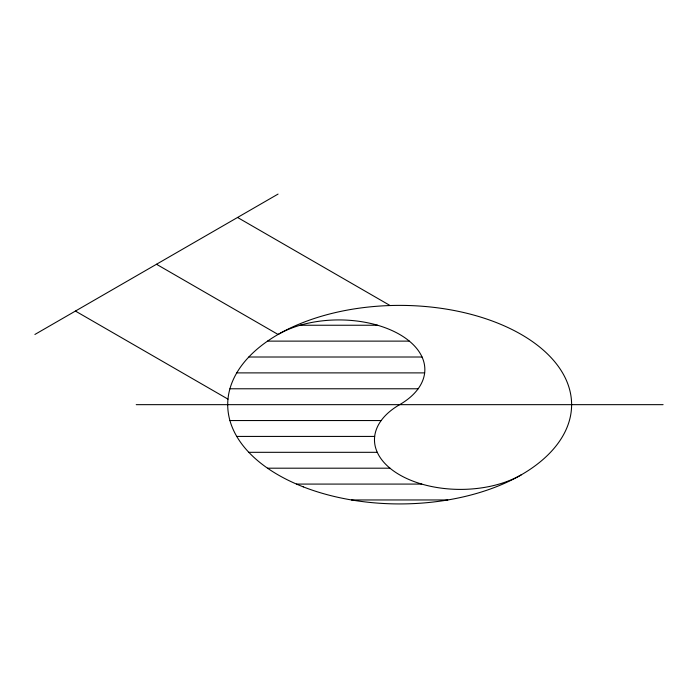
<?xml version="1.0" encoding="UTF-8"?>
<svg xmlns="http://www.w3.org/2000/svg" width="698" height="698" viewBox="0 0 698 698"><rect width="100%" height="100%" fill="white"/><g stroke="black" fill="none" stroke-linecap="round" stroke-linejoin="round"><path stroke-width="1.05" d="M34.9 334.464L278.074 194.07M300.157 325.242L377.583 325.242M267.535 341.121L409.333 341.121M248.811 357.01L422.046 357.01M236.753 372.889L424.646 372.889M229.93 388.777L418.137 388.777M136.223 404.657L663.1 404.657M229.93 420.545L381.187 420.545M236.753 436.425L374.678 436.425M248.82 452.313L377.278 452.313M267.543 468.192L389.99 468.192M296.493 484.08L421.749 484.08M351.522 499.96L447.802 499.96M237.547 217.462L390.095 305.541M156.492 264.263L278.074 334.464A85.976 49.637 0 0 1 399.666 334.464A85.976 49.637 0 0 1 399.666 404.657A85.976 49.637 0 0 0 399.657 474.858A85.976 49.637 0 0 0 521.249 474.858M75.428 311.064L227.976 399.134M303.281 486.872A171.952 99.273 0 0 0 571.173 411.741A171.952 99.273 0 0 0 324.526 315.365A171.952 99.273 0 0 0 303.281 486.872"/></g></svg>
